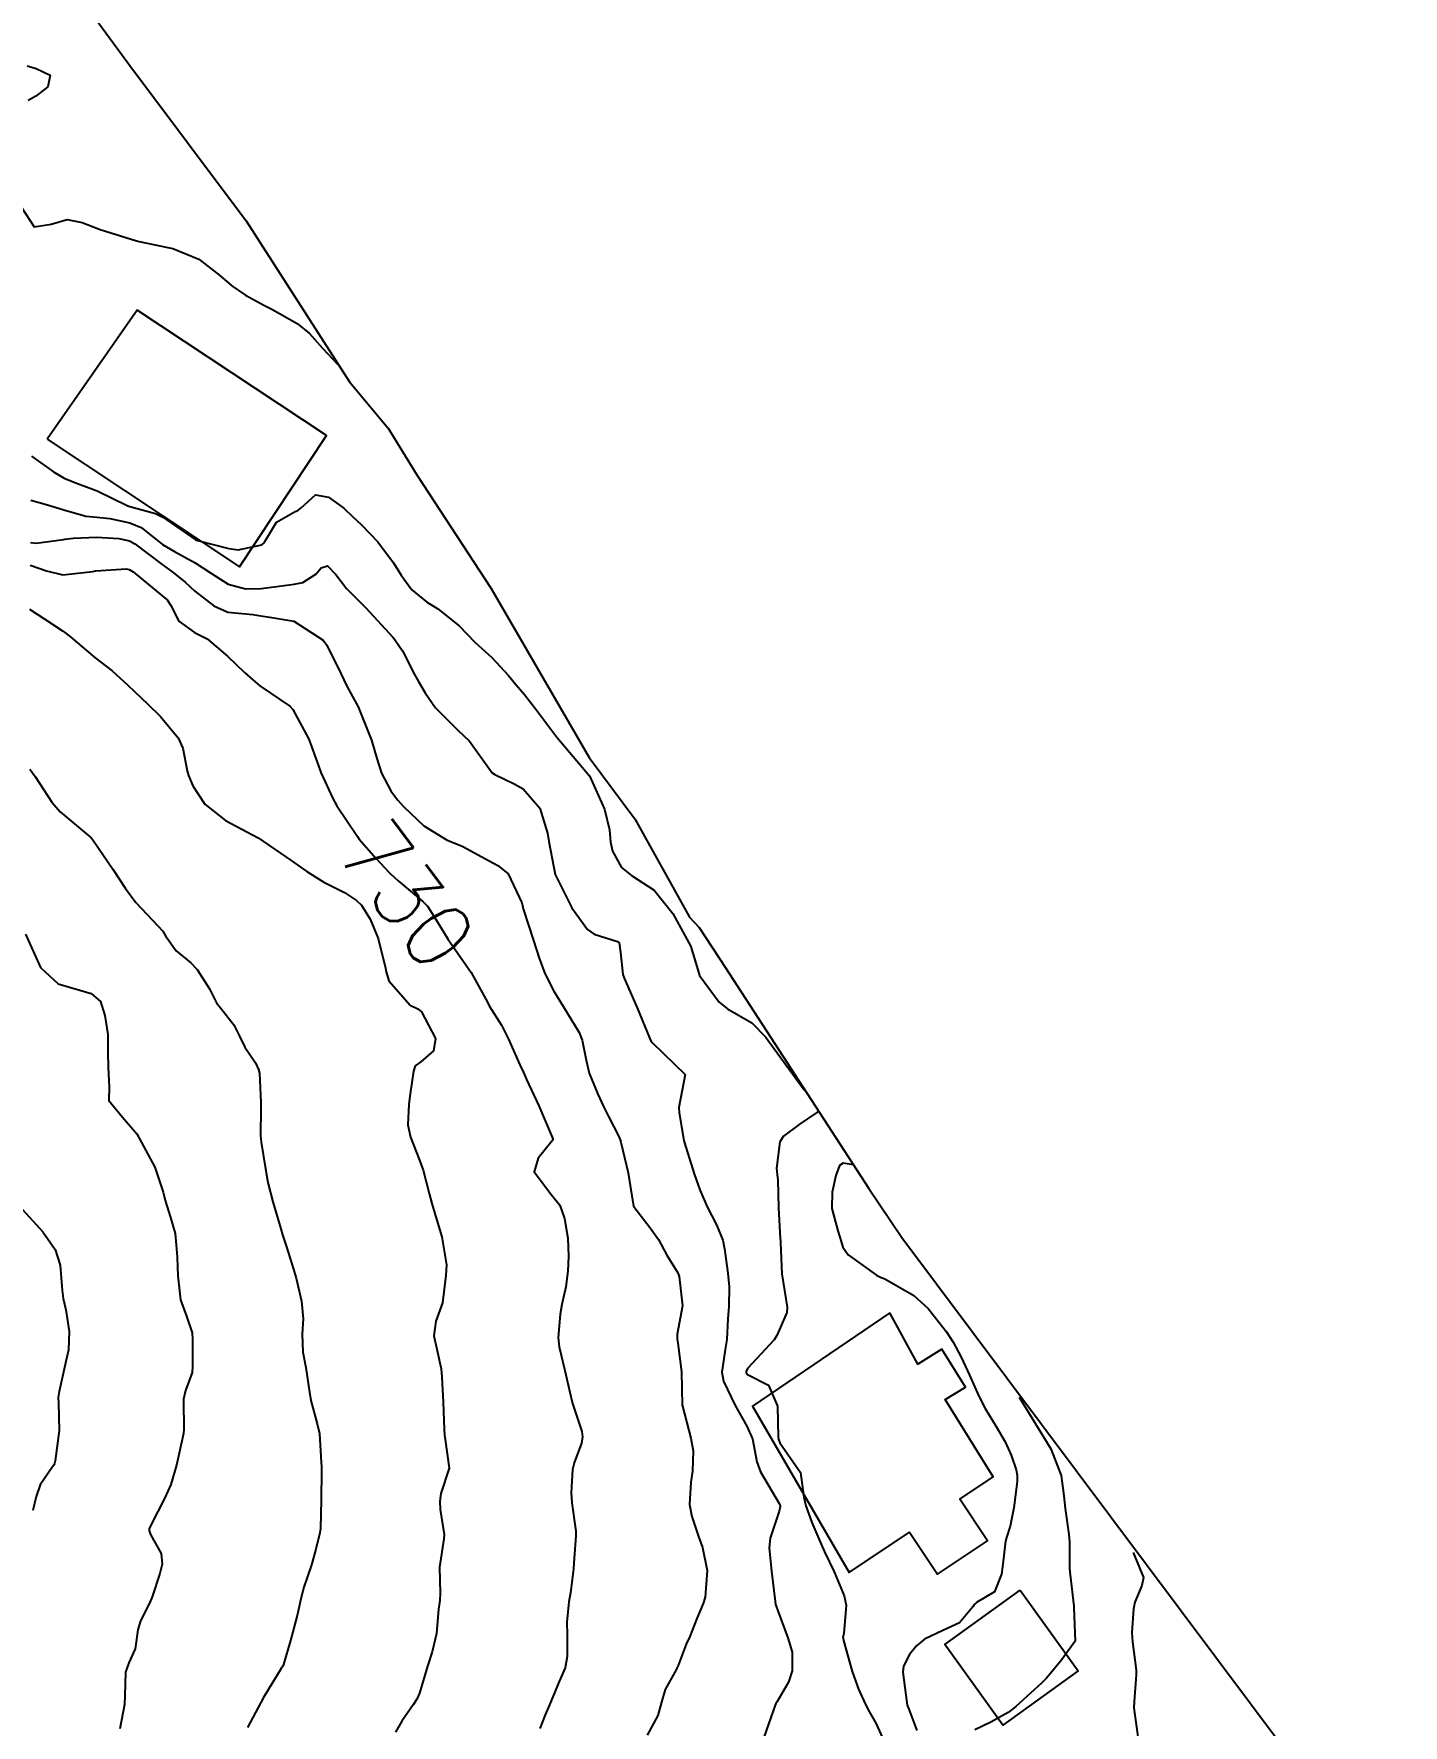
# Model space of a CAD drawing. Header units: metres. Extents: x 298520 to 308411, y 7433745 to 7450750.
# Drawn here: x 303586 to 303668.8, y 7440580.2 to 7440682.6 of the extents above; entities that cross this region are included whole.
import ezdxf
from ezdxf.enums import TextEntityAlignment as Align

# ---------------------------------------------------------------- set-up
doc = ezdxf.new("R2010")
doc.units = ezdxf.units.M
doc.header["$LTSCALE"] = 10
for name, color, linetype in [('Area', 45, 'Continuous'), ('Cotas', 45, 'Continuous'), ('Curvas de Nivel 1m', 11, 'Continuous'), ('Curvas de Nivel 5m', 15, 'Continuous'), ('Edificações', 30, 'Continuous')]:
    doc.layers.add(name, color=color, linetype=linetype)
doc.styles.add('Style-STANDARD', font='STANDARD.shx')

msp = doc.modelspace()

# ---------------------------------------------------------------- linework, layer by layer
at = {"layer": 'Area'}
msp.add_polyline3d([(303588.72, 7440684.86, 731.36), (303591.72, 7440680.74, 729.87), (303598.83, 7440671.26, 734.41), (303605.08, 7440661.52, 734.17), (303607.41, 7440658.72, 726.65), (303609.16, 7440655.91, 727.12), (303613.65, 7440649.02, 727.45), (303619.59, 7440638.8, 731.82), (303622.34, 7440635.09, 727.63), (303625.65, 7440629.13, 741.59), (303626.24, 7440628.52, 741.54), (303627.81, 7440626.11, 742.3), (303636.51, 7440612.73, 731.85), (303638.51, 7440609.76, 726.21), (303672.3, 7440564.57, 723.18)], dxfattribs=at)
at = {"layer": 'Curvas de Nivel 1m', "flags": 128}
for points, elevation in [([(303585.58, 7440680.64), (303586.11, 7440680.48), (303586.97, 7440680.09), (303586.82, 7440679.37), (303586.09, 7440678.82), (303585.64, 7440678.55)], 726), ([(303585.21, 7440672.11), (303585.99, 7440670.9), (303587.03, 7440671.06), (303588, 7440671.36), (303588.91, 7440671.16), (303589.99, 7440670.74), (303591.86, 7440670.16), (303591.98, 7440670.12), (303592.36, 7440670.02), (303593.71, 7440669.73), (303593.98, 7440669.68), (303594.38, 7440669.6), (303595.97, 7440668.95), (303597.24, 7440667.97), (303597.96, 7440667.34), (303598.78, 7440666.78), (303599.94, 7440666.15), (303600.38, 7440665.93), (303601.92, 7440665.06), (303602.65, 7440664.45), (303603.45, 7440663.57), (303604.36, 7440662.6)], 726), ([(303585.83, 7440657.04), (303587.17, 7440656.09), (303587.82, 7440655.69), (303588.45, 7440655.44), (303589.81, 7440654.94), (303591.67, 7440654.03), (303591.79, 7440653.99), (303593.34, 7440653.56), (303593.79, 7440653.34), (303595.75, 7440651.98), (303595.77, 7440651.96), (303595.8, 7440651.95), (303597.77, 7440651.44), (303598.34, 7440651.37), (303599.77, 7440651.67), (303599.92, 7440651.78), (303600, 7440651.93), (303600.67, 7440653.04), (303601.79, 7440653.69), (303601.95, 7440653.75), (303602.15, 7440653.91), (303603.02, 7440654.69), (303603.8, 7440654.56), (303604.74, 7440653.88), (303605.29, 7440653.37), (303605.78, 7440652.9), (303606.8, 7440651.85), (303607.75, 7440650.57), (303608.21, 7440649.83), (303608.86, 7440648.95), (303609.73, 7440648.22), (303610.42, 7440647.8), (303611.71, 7440646.76), (303612.67, 7440645.78), (303613.69, 7440644.84), (303614.7, 7440643.75), (303615.14, 7440643.22), (303615.66, 7440642.61), (303616.35, 7440641.73), (303617.63, 7440640.03), (303619.6, 7440637.69), (303620.51, 7440635.68), (303620.81, 7440634.43), (303620.87, 7440633.68), (303620.99, 7440633.13), (303621.54, 7440632.14), (303622.14, 7440631.66), (303623.52, 7440630.77), (303624.64, 7440629.36), (303625.73, 7440627.37), (303626.26, 7440625.61), (303627.44, 7440624), (303627.96, 7440623.59), (303629.42, 7440622.74), (303630.25, 7440621.9), (303632.6, 7440618.69)], 727), ([(303585.8, 7440654.36), (303586.81, 7440654.09), (303587.79, 7440653.78), (303589.13, 7440653.4), (303589.79, 7440653.33), (303590.58, 7440653.25), (303591.78, 7440652.99), (303592.48, 7440652.72), (303593.36, 7440652.01), (303593.77, 7440651.69), (303594.5, 7440651.26), (303595.75, 7440650.57), (303596.66, 7440649.97), (303597.74, 7440649.29), (303598.79, 7440649.01), (303599.73, 7440649.02), (303600.53, 7440649.12), (303601.74, 7440649.29), (303602.26, 7440649.38), (303603.04, 7440649.9), (303603.36, 7440650.28), (303603.75, 7440650.39), (303604.25, 7440649.88), (303604.9, 7440649.03), (303605.73, 7440648.2), (303606.06, 7440647.86), (303607.71, 7440646.07), (303607.81, 7440645.95), (303607.89, 7440645.84), (303608.28, 7440645.25), (303609.02, 7440643.82), (303609.26, 7440643.4), (303609.66, 7440642.72), (303610.29, 7440641.8), (303611.63, 7440640.46), (303612.35, 7440639.78), (303613.61, 7440638.01), (303613.72, 7440637.88), (303613.88, 7440637.77), (303615.04, 7440637.2), (303615.59, 7440636.9), (303616.59, 7440635.73), (303617.07, 7440634.22), (303617.15, 7440633.72), (303617.53, 7440631.72), (303618.54, 7440629.71), (303619.49, 7440628.39), (303619.89, 7440628.1), (303621.29, 7440627.67), (303621.39, 7440627.58), (303621.48, 7440627), (303621.62, 7440625.67), (303621.69, 7440625.44), (303622.48, 7440623.66), (303623.24, 7440621.83), (303623.32, 7440621.65), (303623.41, 7440621.53), (303625.38, 7440619.62), (303625, 7440617.63), (303625.02, 7440617.29), (303625.31, 7440615.62), (303625.34, 7440615.49), (303625.93, 7440613.61), (303626.27, 7440612.64), (303626.73, 7440611.61), (303627.28, 7440610.53), (303627.66, 7440609.6), (303627.78, 7440609.07), (303627.98, 7440607.59), (303628.05, 7440606.77), (303628.03, 7440605.59), (303627.97, 7440604.84), (303627.91, 7440603.59), (303627.81, 7440602.97), (303627.6, 7440601.6), (303627.7, 7440601.06), (303628.42, 7440599.59), (303629.13, 7440598.34), (303629.46, 7440597.58), (303629.73, 7440596.19), (303629.94, 7440595.57), (303631.07, 7440593.66), (303631.13, 7440593.55), (303631.14, 7440593.48), (303631.07, 7440593.19), (303630.53, 7440591.56), (303630.47, 7440590.98), (303630.61, 7440589.56), (303630.83, 7440587.73), (303630.86, 7440587.55), (303630.89, 7440587.44), (303631, 7440587.16), (303631.61, 7440585.54), (303631.86, 7440584.66), (303631.86, 7440583.54), (303631.64, 7440582.85), (303630.93, 7440581.64), (303630.88, 7440581.55), (303630.84, 7440581.46), (303630.18, 7440579.56)], 728), ([(303585.77, 7440651.81), (303586.11, 7440651.76), (303587.77, 7440651.99), (303587.85, 7440652), (303588.38, 7440652.07), (303589.77, 7440652.13), (303591.12, 7440652.04), (303591.77, 7440651.9), (303592.08, 7440651.72), (303593.75, 7440650.48), (303594.41, 7440650), (303595.14, 7440649.4), (303595.73, 7440648.86), (303596.86, 7440647.97), (303597.72, 7440647.6), (303599.23, 7440647.45), (303599.72, 7440647.38), (303600.38, 7440647.26), (303601.71, 7440647.05), (303603.48, 7440645.89), (303603.7, 7440645.59), (303604.55, 7440643.88), (303604.91, 7440643.12), (303605.61, 7440641.86), (303605.65, 7440641.77), (303606.41, 7440639.85), (303606.73, 7440638.74), (303607.02, 7440637.85), (303607.59, 7440636.78), (303607.99, 7440636.24), (303608.35, 7440635.83), (303609.57, 7440634.67), (303610.99, 7440633.8), (303611.55, 7440633.58), (303611.93, 7440633.41), (303613.54, 7440632.55), (303614.05, 7440632.27), (303614.67, 7440631.75), (303615.51, 7440630), (303615.57, 7440629.74), (303615.59, 7440629.65), (303616.22, 7440627.73), (303616.55, 7440626.66), (303616.89, 7440625.73), (303617.45, 7440624.66), (303618.03, 7440623.71), (303618.97, 7440622.15), (303619.16, 7440621.7), (303619.39, 7440620.48), (303619.58, 7440619.7), (303620.1, 7440618.42), (303620.45, 7440617.68), (303620.75, 7440617.08), (303621.35, 7440615.9), (303621.45, 7440615.67), (303621.49, 7440615.52), (303621.95, 7440613.66), (303622.07, 7440612.9), (303622.26, 7440611.66), (303623.27, 7440610.35), (303623.77, 7440609.64), (303624.29, 7440608.68), (303624.94, 7440607.62), (303625.02, 7440607.4), (303625.22, 7440605.62), (303624.91, 7440603.91), (303624.91, 7440603.62), (303624.94, 7440603.37), (303625.17, 7440601.62), (303625.21, 7440599.62), (303625.22, 7440599.55), (303625.73, 7440597.61), (303625.88, 7440596.85), (303625.84, 7440595.61), (303625.74, 7440594.96), (303625.66, 7440593.61), (303625.8, 7440592.88), (303626.22, 7440591.61), (303626.43, 7440590.99), (303626.73, 7440589.6), (303626.61, 7440588), (303626.47, 7440587.61), (303626.09, 7440586.71), (303625.67, 7440585.62), (303625.46, 7440585.14), (303624.96, 7440583.86), (303624.89, 7440583.69), (303624.87, 7440583.63), (303624.18, 7440582.4), (303623.95, 7440581.64), (303623.73, 7440580.84), (303623.09, 7440579.65)], 729), ([(303585.72, 7440647.77), (303586.64, 7440647.17), (303587.71, 7440646.46), (303587.93, 7440646.3), (303588.21, 7440646.07), (303589.68, 7440644.82), (303590.71, 7440644.04), (303591.66, 7440643.18), (303592.87, 7440642.02), (303593.64, 7440641.28), (303594.71, 7440639.99), (303594.99, 7440639.36), (303595.25, 7440637.99), (303595.33, 7440637.71), (303595.59, 7440637.09), (303596.33, 7440635.97), (303597.57, 7440634.99), (303599.55, 7440633.93), (303601.54, 7440632.56), (303602.5, 7440631.9), (303603.52, 7440631.26), (303604.77, 7440630.62), (303605.51, 7440630.15), (303605.8, 7440629.86), (303606.33, 7440629.01), (303606.81, 7440627.85), (303607.26, 7440626.05), (303607.29, 7440625.84), (303607.45, 7440625.28), (303608.76, 7440623.82), (303609.21, 7440623.59), (303609.43, 7440623.41), (303610.28, 7440621.8), (303610.16, 7440621.04), (303609.39, 7440620.38), (303609.06, 7440620.15), (303608.95, 7440619.82), (303608.76, 7440618.44), (303608.67, 7440617.83), (303608.61, 7440616.57), (303608.78, 7440615.83), (303609.32, 7440614.44), (303609.54, 7440613.82), (303609.9, 7440612.41), (303610.06, 7440611.81), (303610.34, 7440610.87), (303610.67, 7440609.8), (303610.94, 7440608.1), (303610.93, 7440607.79), (303610.9, 7440607.45), (303610.7, 7440605.8), (303610.31, 7440604.7), (303610.18, 7440603.81), (303610.37, 7440602.99), (303610.62, 7440601.8), (303610.67, 7440601.3), (303610.75, 7440599.8), (303610.8, 7440598.13), (303610.82, 7440597.79), (303610.86, 7440597.53), (303611.1, 7440595.79), (303610.61, 7440594.26), (303610.55, 7440593.8), (303610.56, 7440593.29), (303610.81, 7440591.79), (303610.79, 7440591.53), (303610.52, 7440589.8), (303610.57, 7440588.24), (303610.55, 7440587.8), (303610.47, 7440587.27), (303610.35, 7440585.8), (303610.09, 7440584.68), (303609.79, 7440583.81), (303609.32, 7440582.19), (303609.15, 7440581.82), (303608.93, 7440581.47), (303608.25, 7440580.49), (303607.87, 7440579.83)], 731), ([(303585.74, 7440638.1), (303586.05, 7440637.64), (303587.06, 7440636.09), (303587.57, 7440635.51), (303589.3, 7440634.05), (303589.44, 7440633.94), (303589.55, 7440633.82), (303590.76, 7440632.04), (303591.52, 7440630.88), (303592.15, 7440630.02), (303593.49, 7440628.61), (303593.78, 7440628.3), (303593.95, 7440628), (303594.59, 7440627.11), (303595.47, 7440626.37), (303595.86, 7440625.98), (303596.61, 7440624.81), (303597.03, 7440623.96), (303597.43, 7440623.45), (303598.09, 7440622.62), (303598.43, 7440621.94), (303598.74, 7440621.27), (303599.4, 7440620.32), (303599.58, 7440619.93), (303599.63, 7440619.69), (303599.72, 7440617.93), (303599.72, 7440617.56), (303599.69, 7440615.93), (303599.73, 7440615.53), (303600, 7440613.92), (303600.14, 7440613.09), (303600.43, 7440611.92), (303600.92, 7440610.27), (303601.03, 7440609.91), (303601.26, 7440609.2), (303601.68, 7440607.91), (303601.85, 7440607.29), (303602.18, 7440605.9), (303602.28, 7440604.83), (303602.22, 7440603.9), (303602.26, 7440602.82), (303602.43, 7440601.9), (303602.66, 7440600.39), (303602.74, 7440599.89), (303603.13, 7440598.49), (303603.26, 7440597.89), (303603.37, 7440596.15), (303603.38, 7440595.89), (303603.39, 7440595.59), (303603.36, 7440593.89), (303603.32, 7440592.15), (303603.29, 7440591.89), (303603.04, 7440590.9), (303602.82, 7440590.1), (303602.76, 7440589.89), (303602.31, 7440588.6), (303602.14, 7440587.9), (303601.94, 7440586.96), (303601.66, 7440585.9), (303601.51, 7440585.37), (303601.09, 7440583.91), (303601.05, 7440583.81), (303600.95, 7440583.67), (303599.87, 7440581.93), (303598.91, 7440580.1)], 732), ([(303585.48, 7440628.1), (303586.39, 7440626.09), (303587.45, 7440625.1), (303588.77, 7440624.73), (303589.44, 7440624.51), (303590.02, 7440624.04), (303590.28, 7440623.18), (303590.46, 7440622.04), (303590.46, 7440620.98), (303590.48, 7440620.04), (303590.53, 7440618.88), (303590.52, 7440618.04), (303591.35, 7440617.04), (303592.22, 7440616.02), (303593.31, 7440614.01), (303593.8, 7440612.5), (303593.93, 7440612), (303594.25, 7440610.96), (303594.53, 7440609.99), (303594.66, 7440608.58), (303594.67, 7440607.99), (303594.69, 7440607.44), (303594.86, 7440605.99), (303595.21, 7440604.99), (303595.56, 7440603.98), (303595.58, 7440603.59), (303595.58, 7440601.98), (303595.56, 7440601.59), (303595.16, 7440600.5), (303595.04, 7440599.98), (303595.05, 7440598.06), (303595.04, 7440597.98), (303595.03, 7440597.89), (303594.62, 7440595.99), (303594.26, 7440594.82), (303593.9, 7440594), (303593.06, 7440592.35), (303592.95, 7440592.12), (303592.95, 7440592.01), (303593.05, 7440591.75), (303593.68, 7440590.64), (303593.74, 7440590), (303593.6, 7440589.42), (303593.14, 7440588.01), (303593, 7440587.68), (303592.43, 7440586.57), (303592.28, 7440586.02), (303592.12, 7440584.87), (303591.73, 7440584.02), (303591.52, 7440583.46), (303591.48, 7440582.02), (303591.46, 7440581.49), (303591.18, 7440580.03)], 733), ([(303633.46, 7440617.37), (303633.44, 7440617.37), (303633.36, 7440617.31), (303632.29, 7440616.6), (303631.35, 7440615.89), (303631.11, 7440615.55), (303630.92, 7440613.96), (303630.96, 7440613.56), (303630.99, 7440613.23), (303631.03, 7440611.55), (303631.13, 7440609.69), (303631.15, 7440609.55), (303631.15, 7440609.44), (303631.24, 7440607.55), (303631.56, 7440605.55), (303631.55, 7440605.22), (303631.21, 7440604.48), (303630.94, 7440603.82), (303630.77, 7440603.56), (303629.18, 7440601.85), (303629.09, 7440601.67), (303629.08, 7440601.58), (303629.17, 7440601.46), (303630.43, 7440600.82), (303630.98, 7440599.55), (303631.01, 7440597.67), (303631.04, 7440597.55), (303631.06, 7440597.49), (303631.12, 7440597.33), (303632.37, 7440595.54), (303632.57, 7440594.05), (303632.7, 7440593.53), (303633.06, 7440592.52), (303633.47, 7440591.53), (303633.83, 7440590.74), (303634.4, 7440589.52), (303635.01, 7440588.07), (303635.13, 7440587.51), (303634.99, 7440585.79), (303634.94, 7440585.55), (303634.95, 7440585.51), (303634.98, 7440585.38), (303635.49, 7440583.5), (303635.87, 7440582.42), (303636.3, 7440581.49), (303636.53, 7440581.08), (303636.92, 7440580.37), (303637.34, 7440579.48)], 727), ([(303635.55, 7440614.15), (303634.95, 7440614.25), (303634.72, 7440614.11), (303634.51, 7440613.51), (303634.28, 7440612.49), (303634.26, 7440611.52), (303634.63, 7440610.16), (303634.82, 7440609.51), (303634.93, 7440609.17), (303635.25, 7440608.7), (303636.97, 7440607.48), (303637.24, 7440607.34), (303637.47, 7440607.25), (303639.23, 7440606.25), (303640.09, 7440605.45), (303641.2, 7440604.04), (303641.6, 7440603.43), (303642.1, 7440602.51), (303642.59, 7440601.42), (303643.15, 7440600.16), (303643.55, 7440599.41), (303644.2, 7440598.33), (303644.75, 7440597.39), (303645.11, 7440596.59), (303645.42, 7440595.7), (303645.48, 7440595.38), (303645.48, 7440595), (303645.28, 7440593.39), (303645.06, 7440592.29), (303644.84, 7440591.61), (303644.77, 7440591.39), (303644.6, 7440589.83), (303644.54, 7440589.39), (303644.1, 7440588.32), (303643.01, 7440587.68), (303642.87, 7440587.55), (303642.79, 7440587.41), (303641.98, 7440586.44), (303640.99, 7440585.98), (303639.87, 7440585.45), (303639.38, 7440585.05), (303638.97, 7440584.52), (303638.61, 7440583.82), (303638.57, 7440583.46), (303638.8, 7440581.6), (303638.83, 7440581.46), (303638.93, 7440581.22), (303639.4, 7440579.93)], 726), ([(303585.29, 7440611.45), (303586.52, 7440610.09), (303587.26, 7440609.02), (303587.57, 7440608.08), (303587.7, 7440606.54), (303587.75, 7440606.07), (303587.91, 7440605.37), (303588.12, 7440604.07), (303588.07, 7440602.95), (303587.88, 7440602.07), (303587.52, 7440600.44), (303587.46, 7440600.08), (303587.47, 7440599.76), (303587.51, 7440598.07), (303587.26, 7440596.24), (303587.23, 7440596.08), (303587.19, 7440595.99), (303587.1, 7440595.87), (303586.37, 7440594.8), (303586.11, 7440594.09), (303585.92, 7440593.24)], 734), ([(303652.5, 7440590.69), (303653.12, 7440589.19), (303653.02, 7440588.69), (303652.6, 7440587.7), (303652.52, 7440587.29), (303652.42, 7440585.86), (303652.45, 7440585.3), (303652.67, 7440583.58), (303652.68, 7440583.29), (303652.55, 7440581.68), (303652.54, 7440581.29), (303652.81, 7440579.4)], 724)]:
    msp.add_lwpolyline(points, dxfattribs=dict(at, elevation=elevation))
at = {"layer": 'Curvas de Nivel 5m', "flags": 128}
for points, elevation in [([(303585.75, 7440650.44), (303586.74, 7440650.09), (303587.74, 7440649.85), (303589.55, 7440650.05), (303589.71, 7440650.09), (303589.74, 7440650.09), (303591.56, 7440650.21), (303591.75, 7440650.18), (303591.98, 7440650.03), (303593.73, 7440648.61), (303594.05, 7440648.33), (303594.27, 7440648), (303594.76, 7440647.04), (303595.71, 7440646.37), (303596.47, 7440645.97), (303597.69, 7440644.93), (303598.72, 7440643.94), (303599.22, 7440643.49), (303599.66, 7440643.13), (303601.46, 7440641.91), (303601.65, 7440641.7), (303602.61, 7440639.9), (303603.2, 7440638.3), (303603.35, 7440637.89), (303603.6, 7440637.32), (303604.06, 7440636.35), (303604.32, 7440635.88), (303605.56, 7440634.01), (303605.67, 7440633.86), (303606.7, 7440632.69), (303607.47, 7440631.84), (303607.53, 7440631.77), (303608.02, 7440631.34), (303609.51, 7440630.08), (303609.79, 7440629.81), (303610.32, 7440628.97), (303611.05, 7440627.79), (303611.48, 7440627.19), (303612.45, 7440625.78), (303613.44, 7440623.96), (303613.54, 7440623.77), (303614.27, 7440622.6), (303614.71, 7440621.75), (303615.39, 7440620.2), (303615.6, 7440619.74), (303615.79, 7440619.32), (303616.53, 7440617.73), (303617.34, 7440615.82), (303617.38, 7440615.72), (303617.38, 7440615.68), (303617.34, 7440615.6), (303616.49, 7440614.56), (303616.26, 7440613.73), (303617.3, 7440612.33), (303617.8, 7440611.71), (303618.09, 7440610.9), (303618.29, 7440609.71), (303618.34, 7440608.62), (303618.29, 7440607.71), (303618.17, 7440606.77), (303617.92, 7440605.71), (303617.82, 7440605.11), (303617.71, 7440603.71), (303617.76, 7440603.15), (303618.1, 7440601.71), (303618.39, 7440600.48), (303618.58, 7440599.71), (303619.13, 7440598.02), (303619.18, 7440597.7), (303619.12, 7440597.32), (303618.68, 7440596.13), (303618.57, 7440595.71), (303618.49, 7440594.3), (303618.53, 7440593.71), (303618.77, 7440591.99), (303618.78, 7440591.7), (303618.66, 7440590.08), (303618.63, 7440589.7), (303618.46, 7440588.25), (303618.36, 7440587.71), (303618.22, 7440586.48), (303618.24, 7440585.71), (303618.26, 7440584.41), (303618.12, 7440583.71), (303617.77, 7440582.89), (303617.29, 7440581.72), (303617.18, 7440581.47), (303616.92, 7440580.87), (303616.59, 7440580.05)], 730), ([(303645.61, 7440600.1), (303647.51, 7440596.97), (303648.14, 7440595.35), (303648.3, 7440594.13), (303648.38, 7440593.35), (303648.61, 7440591.79), (303648.65, 7440591.34), (303648.65, 7440589.72), (303648.68, 7440589.34), (303648.9, 7440587.44), (303648.91, 7440587.34), (303648.98, 7440585.34), (303648.15, 7440584.16), (303647.48, 7440583.35), (303647.23, 7440583.08), (303646.95, 7440582.8), (303645.39, 7440581.38), (303644.93, 7440581.02), (303643.89, 7440580.43), (303642.92, 7440579.96)], 725)]:
    msp.add_lwpolyline(points, dxfattribs=dict(at, elevation=elevation))
at = {"layer": 'Edificações'}
for points in [[(303586.78, 7440658.06), (303598.43, 7440650.34), (303603.69, 7440658.28), (303592.24, 7440665.86)], [(303637.78, 7440605.19), (303629.46, 7440599.55), (303635.32, 7440589.48), (303638.97, 7440591.92), (303640.66, 7440589.39), (303643.69, 7440591.41), (303642.01, 7440593.92), (303644.03, 7440595.27), (303641.13, 7440599.95), (303642.35, 7440600.71), (303640.93, 7440603), (303639.47, 7440602.09)], [(303645.67, 7440588.41), (303649.18, 7440583.53), (303644.61, 7440580.25), (303641.1, 7440585.13)]]:
    msp.add_lwpolyline(points, close=True, dxfattribs=at)

# ---------------------------------------------------------------- texts
at = {"layer": 'Cotas', "style": 'Style-STANDARD'}
msp.add_text('730', height=4, rotation=306.8355, dxfattribs=at).set_placement((303608.57, 7440630.51, 730), align=Align.MIDDLE_CENTER)

doc.saveas('drawing.dxf')
